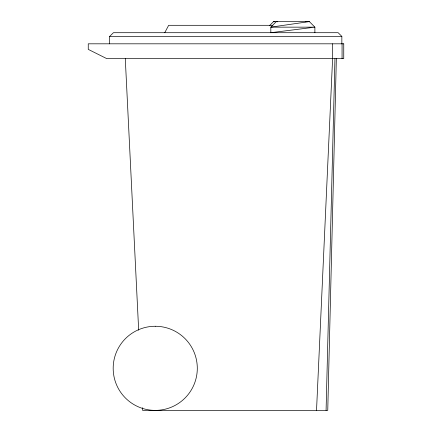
<?xml version="1.0" encoding="UTF-8"?>
<svg xmlns="http://www.w3.org/2000/svg" width="432" height="432" viewBox="0 0 432 432"><rect width="100%" height="100%" fill="white"/><g stroke="black" fill="none" stroke-linecap="round" stroke-linejoin="round"><path stroke-width="0.65" d="M336.344 58.628L327.758 410.4L142.614 410.4L142.484 407.705M326.074 410.4L334.957 58.628M316.526 410.4L332.597 58.628M164.749 32.708L168.664 25.304L272.824 25.304M269.428 25.763L273.564 21.6L309.371 21.6L314.885 27.157L314.885 32.708M109.669 43.816L109.669 36.412L113.416 32.708L338.153 32.708L341.852 36.412L341.852 43.816M305.262 21.789L306.596 21.6M309.371 21.6L270.826 27.157L270.826 32.708L314.885 27.157L270.826 27.157L276.34 21.6L277.668 21.789M109.669 36.412L341.852 36.412M273.564 21.6L274.892 21.789M125.28 58.628L138.667 330.205M342.063 43.816L342.063 58.628M332.516 43.816L332.516 58.628M343.748 43.816L88.252 43.816L88.252 49.372L106.763 58.628L343.748 58.628L343.748 43.816M155.239 326.263A42.05 42.05 0 0 0 113.179 368.323A42.05 42.05 0 0 0 155.239 410.384A42.05 42.05 0 0 0 197.3 368.323A42.05 42.05 0 0 0 155.239 326.263"/></g></svg>
